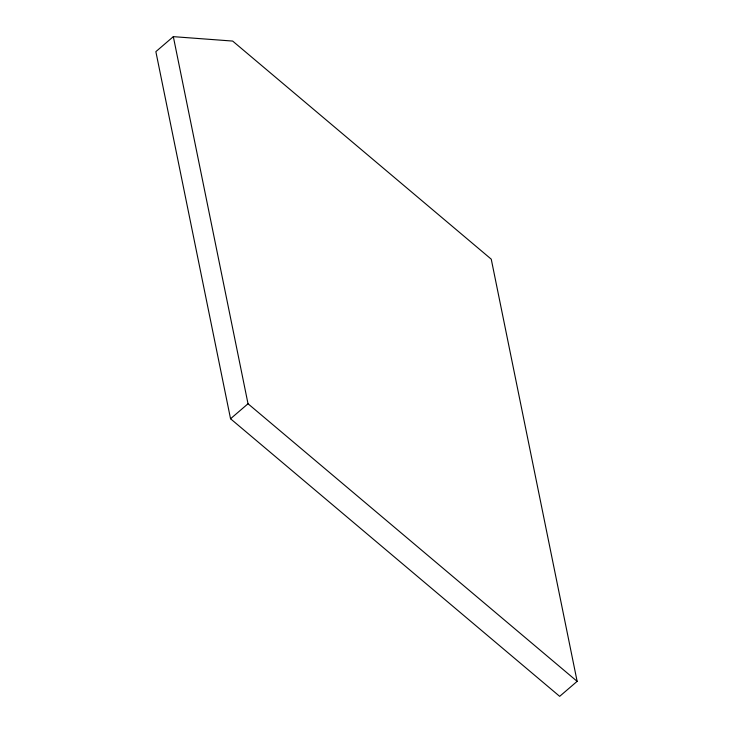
<?xml version="1.0" encoding="UTF-8"?>
<svg xmlns="http://www.w3.org/2000/svg" width="733" height="733" viewBox="0 0 733 733"><rect width="100%" height="100%" fill="white"/><g stroke="black" fill="none" stroke-linecap="round" stroke-linejoin="round"><path stroke-width="1.1" d="M173.327 36.65L155.863 51.649L230.547 418.763L559.673 696.35L577.137 681.351L491.247 259.17L232.654 41.066L173.327 36.65L248.02 403.755L577.137 681.351M230.547 418.763L248.02 403.755"/></g></svg>
